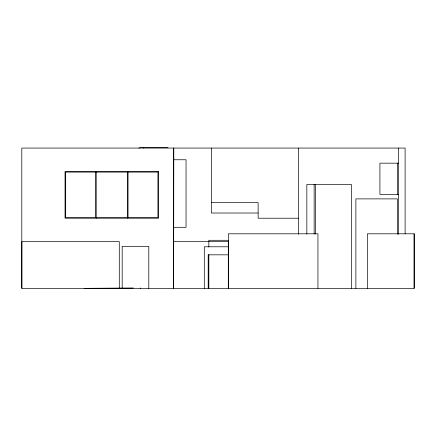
<?xml version="1.0" encoding="UTF-8"?>
<svg xmlns="http://www.w3.org/2000/svg" width="436" height="436" viewBox="0 0 436 436"><rect width="100%" height="100%" fill="white"/><g stroke="black" fill="none" stroke-linecap="round" stroke-linejoin="round"><path stroke-width="0.65" d="M140.267 288.354L140.343 287.934M138.79 148.066L140.343 147.646L168.018 147.646M84.153 288.354L133.394 287.978M173.817 159.756L186.041 159.756L186.041 227.303L173.817 227.303M398.613 163.168L379.92 163.168L379.92 194.342L398.613 194.342M96.214 172.095L157.919 172.095L157.919 217.564L96.214 217.564M211.373 202.626L258.134 202.626L258.134 218.213L298.404 218.213M258.134 213.013L211.373 213.013L211.373 148.066M228.475 240.296L208.844 240.296L208.855 247.016M173.915 241.593L228.486 241.593M228.698 246.787L204.299 246.787L204.299 288.354M228.35 254.826L208.195 254.826L208.195 288.354M414.113 233.8L414.113 288.354M405.109 233.876L405.109 148.066L21.8 148.066L21.8 288.354L414.2 288.354L414.2 233.8L367.346 233.8L367.363 288.354M398.613 148.066L398.613 234.246M397.447 163.168L397.447 194.342M397.447 234.132L397.447 198.887L355.88 198.887L355.88 288.354M351.421 288.354L351.421 184.439L306.846 184.439L306.846 234.018M317.942 288.354L317.953 233.8L228.322 233.8L228.322 288.354M315.637 184.439L315.637 234.018M314.138 184.439L314.138 234.018M298.404 148.066L298.404 234.246M228.311 241.593L228.311 288.354M208.855 254.471L208.855 288.354M173.795 148.066L173.632 288.354L173.632 148.066M148.807 288.354L148.807 246.384L122.178 246.384L122.178 288.354M143.335 147.646L143.335 148.066M128.042 172.095L128.042 217.564M127.388 171.446L127.388 218.213M119.29 288.354L119.29 241.593L21.865 241.593L21.865 288.354M96.214 171.446L96.214 218.213M158.568 171.446L65.04 171.446L65.04 218.213L158.568 218.213L158.568 171.446M95.566 172.095L65.689 172.095L65.689 217.564L95.566 217.564L95.566 172.095"/></g></svg>
